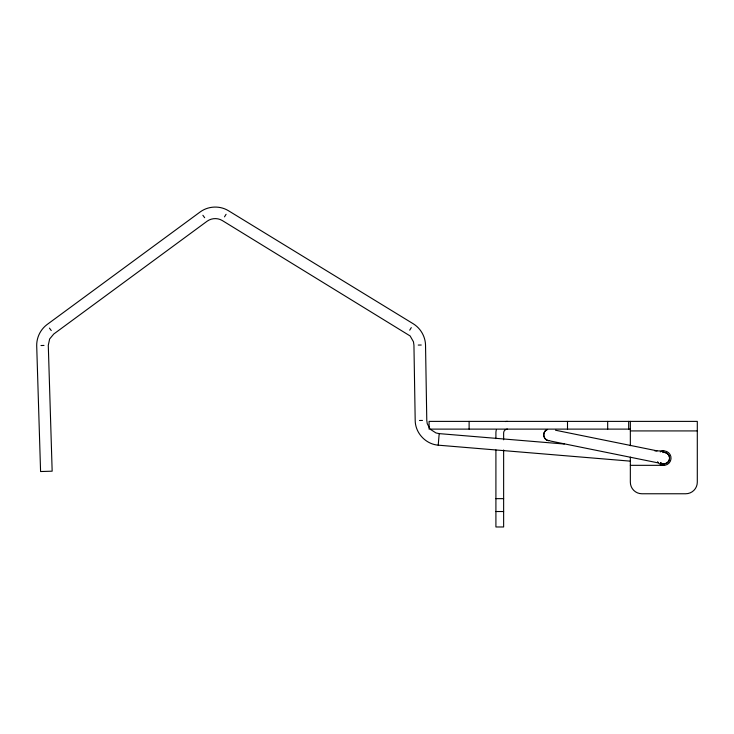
<?xml version="1.0" encoding="UTF-8"?>
<svg xmlns="http://www.w3.org/2000/svg" width="734" height="734" viewBox="0 0 734 734"><rect width="100%" height="100%" fill="white"/><g stroke="black" fill="none" stroke-linecap="round" stroke-linejoin="round"><path stroke-width="1.1" d="M630.442 461.154L438.226 445.171L439.189 433.62L435.95 432.941L430.436 429.381M438.226 445.171C425.729 444.18 415.352 433.097 415.196 420.564L413.939 345.145L413.462 341.787L410.123 335.952L222.264 220.521C217.659 217.741 211.557 218.007 207.199 221.163L53.784 333.998L49.637 338.97L48.288 345.301L52.16 471.182L40.581 471.54L36.7 345.659C36.581 337.502 40.425 329.594 46.921 324.657L200.336 211.832C208.428 205.96 219.75 205.474 228.32 210.64L413.526 323.951C420.683 328.493 425.252 336.475 425.527 344.943L426.784 420.371L427.243 423.646L429.785 428.491M669.27 460.08C670.848 456.135 666.967 451.456 662.802 452.465A5.799 5.799 0 0 1 669.481 459.346A5.799 5.799 0 0 1 660.517 462.879M669.325 459.924C668.252 463.466 663.499 465.127 660.545 462.842M224.512 216.86L226.072 214.3M409.719 330.172L411.288 327.612M547.619 429.418C541.27 431.216 543.307 441.391 549.812 440.694M40.994 345.531L43.994 345.439M418.233 345.072L421.233 345.017M419.49 420.49L422.49 420.444M630.341 429.115L429.087 429.115L429.087 421.389L697.3 421.389L697.3 482.165A11.588 11.588 0 0 1 685.712 493.762L641.929 493.762A11.588 11.588 0 0 1 630.341 482.165L630.341 457.117M630.341 430.922L697.3 430.922M654.893 450.905L663.82 450.905M630.341 465.328L663.82 465.328M495.909 498.652L503.634 498.652M495.909 511.525L503.634 511.525M439.189 433.62L564.299 444.024M555.51 430.225L656.994 450.823M550.537 441.042L658.022 462.86M202.878 215.291L204.658 217.704M49.462 328.116L51.242 330.539M630.341 421.389L630.341 445.721M628.68 421.389L628.68 429.115M607.679 421.389L607.679 429.115M567.501 421.389L567.501 429.115M503.634 439.813L503.634 432.977A3.863 3.863 0 0 1 507.497 429.115M503.634 449.96L503.634 526.975L495.909 526.975L495.909 449.96M495.909 438.666L495.909 432.977A11.588 11.588 0 0 1 496.303 429.977M469.118 421.389L469.118 429.115M548.977 440.684A5.799 5.799 0 0 1 546.986 429.665M505.478 421.564A11.588 11.588 0 0 1 507.497 421.389M660.215 451.878A7.212 7.212 0 0 1 670.069 454.511A7.212 7.212 0 0 1 667.426 464.365A7.212 7.212 0 0 1 657.572 461.723"/></g></svg>
